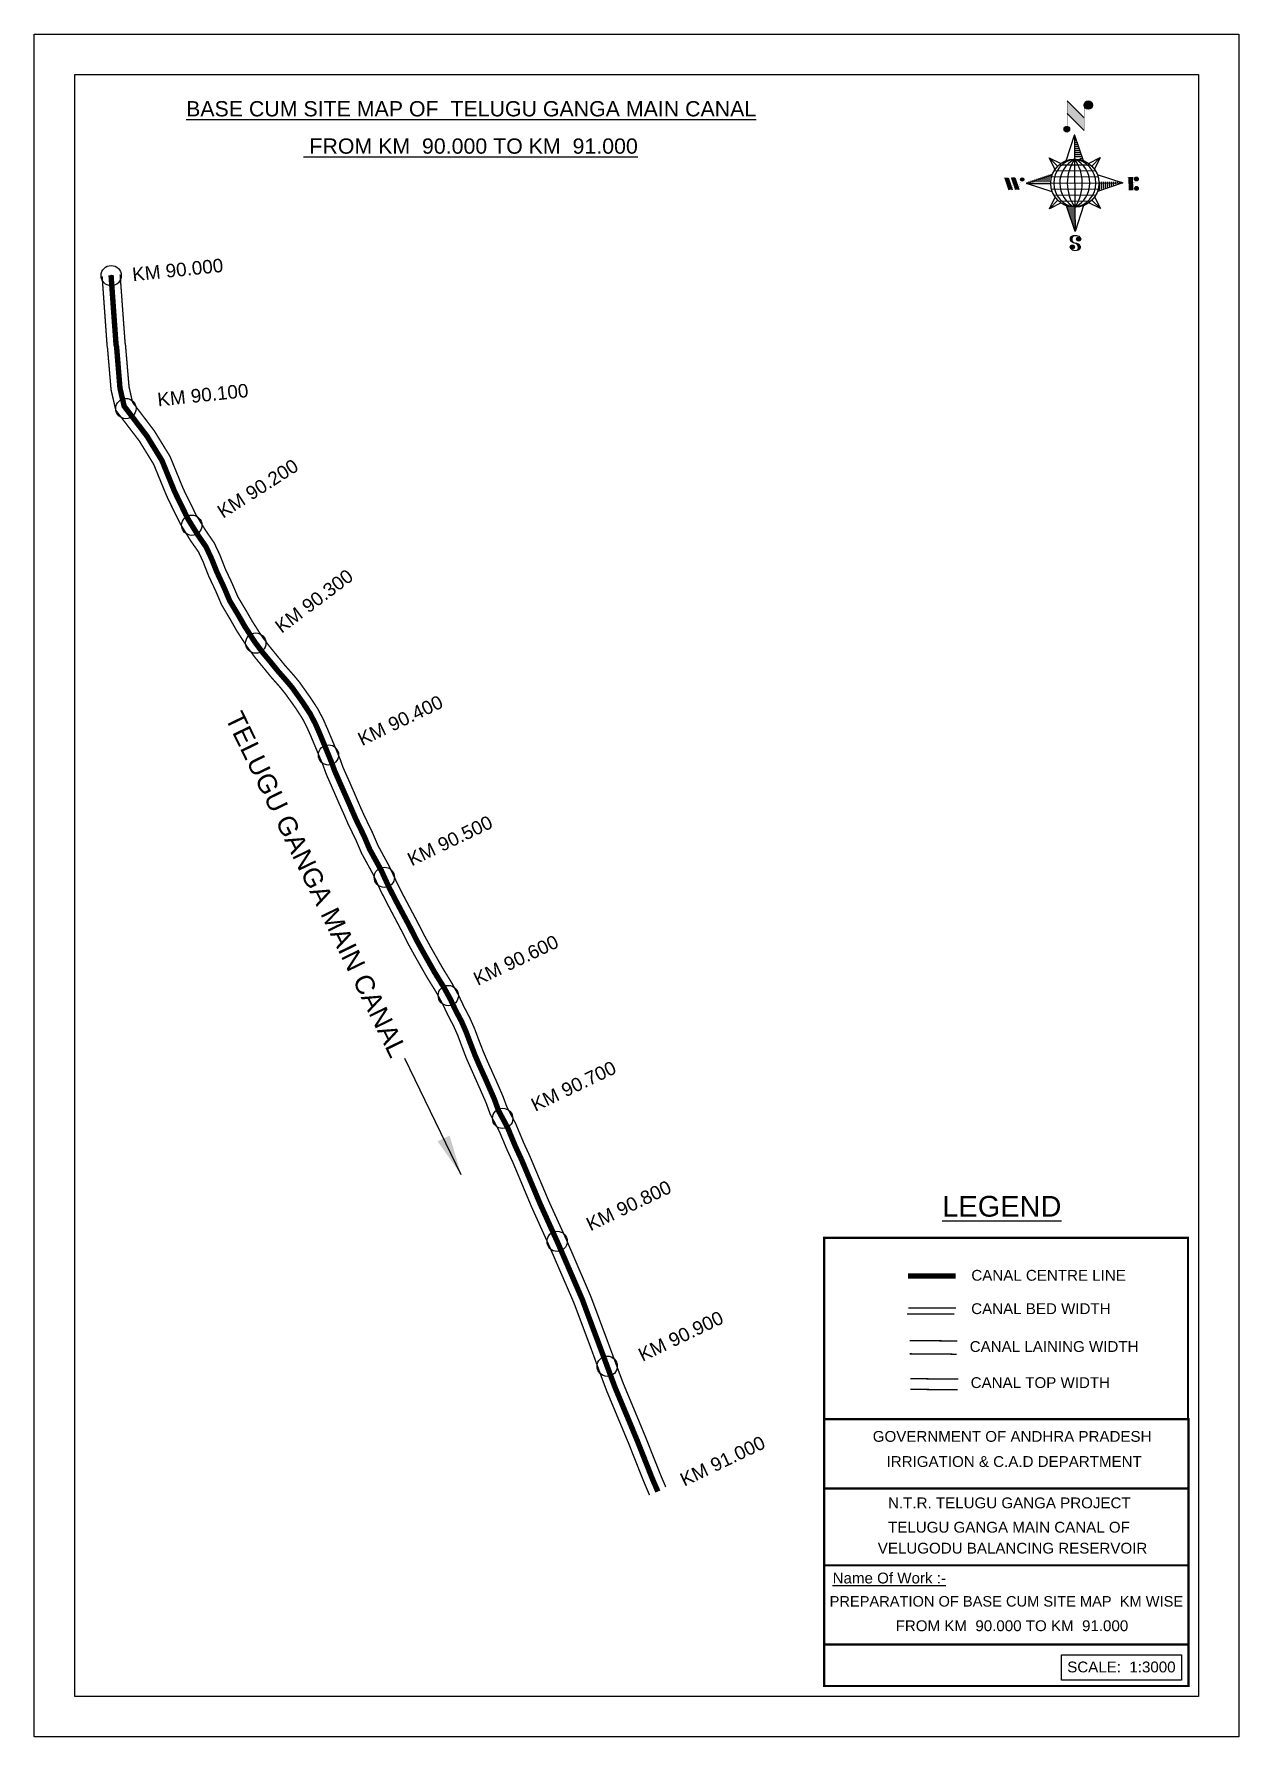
# Model space of a CAD drawing. Header units: inches. Extents: x 259567 to 260458, y 1656221 to 1657481.
import ezdxf

# ---------------------------------------------------------------- set-up
doc = ezdxf.new("R2010")
doc.units = ezdxf.units.IN
doc.header["$MEASUREMENT"] = 0
doc.header["$PDMODE"] = 32
doc.header["$PDSIZE"] = 15
for name, color, linetype in [('AQUADUCT', 1, 'Continuous'), ('bed with', 5, 'Continuous'), ('bord', 1, 'Continuous'), ('canal', 1, 'Continuous'), ('chainage', 7, 'Continuous'), ('FRAME 025', 7, 'Continuous'), ('lining', 4, 'Continuous'), ('TEXT', 7, 'Continuous'), ('top of bund', 1, 'Continuous'), ('V', 6, 'Continuous')]:
    doc.layers.add(name, color=color, linetype=linetype)
doc.styles.get("Standard").update_dxf_attribs({"font": 'arial.ttf'})
doc.dimstyles.get("Standard").update_dxf_attribs({"dimtxt": 0.18, "dimasz": 0.18, "dimexe": 0.18, "dimexo": 0.0625, "dimgap": 0.09, "dimtad": 0, "dimtih": 1, "dimtoh": 1, "dimdec": 4, "dimzin": 0, "dimdsep": 46, "dimtxsty": 'Standard', "dimcen": 0.09, "dimadec": 0, "dimazin": 0, "dimtfac": 1, "dimtdec": 4, "dimtofl": 0, "dimtmove": 0, "dimatfit": 3, "dimfxl": 1, "dimtolj": 1, "dimtzin": 0, "dimarcsym": 0})
pattern_1 = [(267.297113149, (-8720374.938, 50637915.138), (10.5367255337, -0.497431438), [])]
pattern_2 = [(357.297113149, (-8720374.938, 50637915.138), (0.497431438, 10.5367255337), [])]

# ---------------------------------------------------------------- blocks, each defined once
blk = doc.blocks.new('*X7')
at = {"color": 0, "linetype": 'Continuous'}
for p, q in [((6321.6, 240.5), (6322.3, 241.2)), ((6321.6, 240.3), (6322.3, 241)), ((6321.6, 240.1), (6322.3, 240.8)), ((6321.6, 239.9), (6322.4, 240.7)), ((6321.6, 239.8), (6322.4, 240.6)), ((6321.6, 239.6), (6322.5, 240.5)), ((6321.6, 239.4), (6322.5, 240.3)), ((6321.6, 239.2), (6322.6, 240.2)), ((6321.7, 239.1), (6322.6, 240.1)), ((6321.8, 240.8), (6322.4, 241.4)), ((6321.8, 239), (6322.7, 240)), ((6321.8, 239), (6322.8, 239.9)), ((6321.9, 238.9), (6322.9, 239.8)), ((6322, 238.8), (6323, 239.7)), ((6322.1, 241.3), (6322.4, 241.6)), ((6322.1, 238.7), (6323.1, 239.6)), ((6322.2, 238.6), (6323.1, 239.6)), ((6322.3, 238.5), (6323.2, 239.5)), ((6322.4, 238.5), (6323.3, 239.4)), ((6322.5, 238.4), (6323.4, 239.3)), ((6322.7, 238.4), (6323.6, 239.3)), ((6322.8, 238.3), (6323.7, 239.2)), ((6322.9, 238.3), (6323.8, 239.1)), ((6323.1, 238.2), (6323.9, 239.1)), ((6323.2, 238.2), (6324, 239)), ((6323.3, 238.2), (6324.2, 239)), ((6323.5, 238.1), (6324.3, 238.9)), ((6323.7, 238.1), (6324.4, 238.9)), ((6323.8, 238.1), (6324.6, 238.8)), ((6324.1, 238.2), (6324.7, 238.8)), ((6324.3, 238.3), (6324.9, 238.8)), ((6324.6, 238.3), (6325.1, 238.8)), ((6324.8, 238.4), (6325.2, 238.8)), ((6325.1, 238.5), (6325.4, 238.8)), ((6325.4, 238.6), (6325.6, 238.8))]:
    blk.add_line(p, q, dxfattribs=at)
blk = doc.blocks.new('*X6')
at = {"color": 0, "linetype": 'Continuous'}
for p, q in [((6324.4, 240.3), (6324.5, 240.4)), ((6324.6, 240.3), (6324.8, 240.5)), ((6324.7, 240.2), (6325, 240.5)), ((6324.8, 240.2), (6325.2, 240.6)), ((6325, 240.1), (6325.5, 240.6)), ((6325.1, 240.1), (6325.6, 240.6)), ((6325.2, 240), (6325.8, 240.6)), ((6325.3, 240), (6326, 240.6)), ((6325.4, 239.9), (6326.1, 240.6)), ((6325.5, 239.8), (6326.2, 240.5)), ((6325.6, 239.8), (6326.3, 240.5)), ((6325.7, 239.7), (6326.5, 240.4)), ((6325.9, 239.6), (6326.6, 240.3)), ((6326, 239.5), (6326.7, 240.3)), ((6326, 239.4), (6326.8, 240.2)), ((6326.1, 239.3), (6327, 240.2)), ((6326.2, 239.3), (6327.1, 240.1)), ((6326.3, 239.2), (6327.1, 240)), ((6326.4, 239.1), (6327.2, 239.9)), ((6326.5, 239), (6327.3, 239.8)), ((6326.5, 238.9), (6327.4, 239.7)), ((6326.6, 238.8), (6327.5, 239.6)), ((6326.7, 238.7), (6327.5, 239.5)), ((6326.8, 238.6), (6327.6, 239.4)), ((6326.8, 238.5), (6327.7, 239.3)), ((6326.8, 236.5), (6327.4, 237)), ((6326.9, 238.3), (6327.8, 239.2)), ((6326.9, 238.2), (6327.9, 239.1)), ((6326.9, 236.8), (6327.6, 237.4)), ((6327, 238.1), (6327.8, 239)), ((6327, 237.9), (6327.8, 238.8)), ((6327, 237.8), (6327.8, 238.6)), ((6327, 237.6), (6327.8, 238.4)), ((6327, 237.4), (6327.8, 238.2)), ((6327, 237.3), (6327.8, 238)), ((6327, 237.1), (6327.8, 237.9))]:
    blk.add_line(p, q, dxfattribs=at)
blk = doc.blocks.new('H')
at = {"layer": 'bord', "extrusion": (0.000427885, 0.004792, 0.999988)}
h = blk.add_hatch(dxfattribs=at)
h.set_pattern_fill('LINE', color=8, scale=84.387686, angle=-2.70289, style=0)
h.set_pattern_definition(pattern_2)
h.paths.add_polyline_path([(-492.5, 785.6, -0.090992), (-448, 775.2), (-486.5, 912)])
h = blk.add_hatch(dxfattribs=at)
h.set_pattern_fill('LINE', color=8, scale=84.387686, angle=-92.70289, style=0)
h.set_pattern_definition(pattern_1)
h.paths.add_polyline_path([(-624.9, 665.1, -0.090992), (-614.5, 709.6), (-751.3, 671.1)])
h = blk.add_hatch(dxfattribs=at)
h.set_pattern_fill('LINE', color=8, scale=84.387686, angle=-92.70289, style=0)
h.set_pattern_definition(pattern_1)
h.paths.add_polyline_path([(-245.6, 647.2), (-372, 653.2, -0.090992), (-382.4, 608.7)])
h = blk.add_hatch(dxfattribs=at)
h.set_pattern_fill('LINE', color=8, scale=84.387686, angle=-2.70289, style=0)
h.set_pattern_definition(pattern_2)
h.paths.add_polyline_path([(-504.4, 532.7, -0.090992), (-548.9, 543.1), (-510.4, 406.3)])
for p, q in [((-516.2, 1087.1, -1217.1), (-431.5, 994, -1216.7)), ((-519.4, 1020.4, -1216.8), (-434.7, 927.3, -1216.4)), ((-538.3, 773.7, -1215.6), (-487, 906.2, -1216.3)), ((-487, 906.2, -1216.3), (-493, 779.8, -1215.7)), ((-487, 906.2, -1216.3), (-448.5, 769.4, -1215.7)), ((-626.7, 793.8, -1215.7), (-566.8, 760.2, -1215.6)), ((-626.7, 793.8, -1215.7), (-584.1, 747, -1215.5)), ((-598.9, 731, -1215.4), (-626.7, 793.8, -1215.7)), ((-421.3, 753.3, -1215.6), (-358.5, 781.1, -1215.7)), ((-358.5, 781.1, -1215.7), (-405.3, 738.5, -1215.5)), ((-358.5, 781.1, -1215.7), (-392.1, 721.2, -1215.4)), ((-864.7, 700.9, -1215.1), (-846.9, 637.7, -1214.9)), ((-846.9, 700.1, -1215.1), (-829.1, 636.9, -1214.9)), ((-829.1, 699.2, -1215.2), (-811.3, 636, -1214.9)), ((-829.1, 699.2, -1215.2), (-811.3, 698.4, -1215.2)), ((-811.3, 698.4, -1215.2), (-793.5, 635.2, -1214.9)), ((-751.8, 665.3, -1215), (-615, 703.8, -1215.3)), ((-751.8, 665.3, -1215), (-625.4, 659.3, -1215)), ((-619.3, 614, -1214.8), (-751.8, 665.3, -1215)), ((-246.1, 641.4, -1215.1), (-382.9, 602.9, -1214.9)), ((-378.6, 692.6, -1215.3), (-246.1, 641.4, -1215.1)), ((-372.5, 647.4, -1215.1), (-246.1, 641.4, -1215.1)), ((-213.5, 669.3, -1215.3), (-216.7, 600.8, -1214.9)), ((-197.2, 599.9, -1214.9), (-193.9, 668.4, -1215.3)), ((-639.4, 525.6, -1214.4), (-605.8, 585.5, -1214.7)), ((-639.4, 525.6, -1214.4), (-592.6, 568.1, -1214.6)), ((-576.6, 553.3, -1214.6), (-639.4, 525.6, -1214.4)), ((-510.9, 400.5, -1213.9), (-549.4, 537.2, -1214.5)), ((-371.2, 512.9, -1214.5), (-431.1, 546.5, -1214.6)), ((-371.2, 512.9, -1214.5), (-413.8, 559.7, -1214.7)), ((-399, 575.7, -1214.7), (-371.2, 512.9, -1214.5)), ((-459.6, 533, -1214.5), (-510.9, 400.5, -1213.9)), ((-504.9, 526.9, -1214.5), (-510.9, 400.5, -1213.9))]:
    blk.add_line(p, q, dxfattribs=at)
at = {"layer": 'bord', "color": 8, "linetype": 'ByBlock', "extrusion": (0.000427885, 0.004792, 0.999988)}
for p, q in [((-386.5, 711.4, -1215.4), (-605.5, 721.7, -1215.4)), ((-410.8, 744.2, -1215.5), (-578.1, 752.1, -1215.5)), ((-493, 779.8, -1215.7), (-504.9, 526.9, -1214.5)), ((-372.5, 647.4, -1215.1), (-625.4, 659.3, -1215)), ((-378, 615.9, -1214.9), (-622.9, 627.5, -1214.9)), ((-375, 679.2, -1215.3), (-619.9, 690.7, -1215.2)), ((-392.4, 584.9, -1214.8), (-611.4, 595.3, -1214.7)), ((-419.8, 554.6, -1214.6), (-587.1, 562.5, -1214.6))]:
    blk.add_line(p, q, dxfattribs=at)
at = {"layer": 'bord', "extrusion": (0.000427885, 0.004792, 0.999988), "elevation": -1212.1}
for points, const_width in [([(-522, 959.6), (-515.7, 1092.9)], 1.61), ([(-434.2, 933.1), (-427.9, 1066.5)], 1.61), ([(-870.1, 707), (-846.4, 705.9)], 0.642), ([(-828.6, 642.7), (-855.2, 643.9)], 0.642), ([(-828.6, 642.7), (-821, 678)], 0.642), ([(-810.8, 641.8), (-784.1, 640.6)], 0.642), ([(-793, 641), (-781.6, 693.9)], 0.642), ([(-222.7, 675.6), (-173.8, 673.3)], 0.706), ([(-194.8, 644.8), (-185, 644.4)], 0.706), ([(-177.1, 604.8), (-226, 607.1)], 0.706)]:
    blk.add_lwpolyline(points, dxfattribs=dict(at, const_width=const_width))
for points, const_width in [([(-413.7, 1073.1, 1), (-397.6, 1057.7, 1)], 22.3), ([(-530.3, 949.5, 1), (-519.6, 939.3, 1)], 14.8), ([(-775.9, 696.6, 1), (-769.5, 690.4, 1)], 8.9), ([(-177.8, 666.9, 1), (-170.8, 660.1, 1)], 9.79), ([(-180.1, 618, 1), (-173.1, 611.2, 1)], 9.79), ([(-489.8, 361.7, 1), (-498.1, 369.1, 1)], 11.1), ([(-525.2, 321.6, 1), (-533.4, 328.9, 1)], 11.1)]:
    blk.add_lwpolyline(points, format="xyb", close=True, dxfattribs=dict(at, const_width=const_width))
for points in [[(-537, 317.4), (-530.7, 310.5), (-519.8, 306.8), (-504.9, 306.9), (-493.9, 310), (-486.3, 317.7), (-486.5, 325.8), (-490.6, 333.3), (-493.5, 336.2), (-502.8, 340.9), (-522.5, 347.3), (-530.4, 351.6), (-533.7, 354.6), (-537.4, 362.6), (-537, 373.4), (-530, 380.7), (-520, 384.1), (-503.5, 384.2), (-492.5, 379.9), (-487.1, 373.3)], [(-522.5, 347.6), (-526.2, 353.8), (-527.8, 360.6), (-527.9, 370.6), (-525.9, 375.5), (-521.3, 381.2), (-514.5, 384.4)], [(-504.9, 306.9), (-499, 312.4), (-497, 319.4), (-497.5, 326.5), (-501.2, 335.4), (-509.2, 343.2)]]:
    blk.add_lwpolyline(points, dxfattribs=at)
at = {"layer": 'bord', "extrusion": (0.000427885, 0.004792, 0.999988)}
for centre, radius in [((-405.6, 1065.4, -1212.1), 22.3), ((-525, 944.4, -1212.1), 14.8), ((-498.4, 659.1, -1212.1), 126.6), ((-772.7, 693.5, -1212.1), 8.9), ((-174.3, 663.5, -1212.1), 9.79), ((-176.6, 614.6, -1212.1), 9.79), ((-494, 365.4, -1212.1), 11.1), ((-529.3, 325.2, -1212.1), 11.1)]:
    blk.add_circle(centre, radius, dxfattribs=at)
at = {"layer": 'bord', "color": 8, "linetype": 'ByBlock', "extrusion": (0.000427885, 0.004792, 0.999988)}
for centre, radius, start, end in [((-481.5, 658.3, -1212.1), 127.7, 94.92536, 259.66906), ((-436.8, 656.2, -1212.1), 140.8, 113.28644, 241.30798), ((-315.9, 650.5, -1212.1), 222.3, 142.58916, 212.00526), ((-560.1, 662.1, -1212.1), 140.8, 293.28644, 61.30798), ((-681, 667.8, -1212.1), 222.3, 322.58916, 32.00526), ((-515.4, 659.9, -1212.1), 127.7, 274.92536, 79.66906)]:
    blk.add_arc(centre, radius, start, end, dxfattribs=at)
at = {"layer": 'bord', "extrusion": (0.000427885, 0.004792, 0.999988)}
for points in [[(-515.7, 1092.9, -1212.1), (-431, 999.8, -1212.1), (-518.9, 1026.2, -1212.1), (-434.2, 933.1, -1212.1)], [(-864.1, 706.7, -1212.1), (-846.4, 705.9, -1212.1), (-846.3, 643.5, -1212.1), (-828.6, 642.7, -1212.1)], [(-828.6, 705, -1212.1), (-810.8, 704.2, -1212.1), (-810.8, 641.8, -1212.1), (-793, 641, -1212.1)], [(-193.4, 674.2, -1212.1), (-196.6, 605.7, -1212.1), (-213, 675.1, -1212.1), (-216.2, 606.7, -1212.1)]]:
    blk.add_solid(points, dxfattribs=at)
at = {"layer": 'bord', "extrusion": (0.000427885, 0.004792, 0.999988), "xscale": 7.977342409717546, "yscale": 7.977342408231451, "zscale": 7.977342408476333, "rotation": 138.0840426661453}
for name, p in [('*X6', (38300.5, -31929.4, -1212.1)), ('*X7', (38314.4, -31950.9, -1212.1))]:
    blk.add_blockref(name, p, dxfattribs=at)

msp = doc.modelspace()

# ---------------------------------------------------------------- linework, layer by layer
at = {"linetype": 'ByBlock'}
for points in [[(259567.5, 1656221.2), (259567.5, 1657481.2), (260458.5, 1657481.2), (260458.5, 1656221.2)], [(260428.5, 1657451.2), (260428.5, 1656251.2), (259597.5, 1656251.2), (259597.5, 1657451.2)]]:
    msp.add_lwpolyline(points, close=True, dxfattribs=at)
at = {"color": 0}
for p in [(259624.5, 1657302.5), (259635.4, 1657204.1), (259684.1, 1657117.8), (259731.4, 1657030.6), (259785.2, 1656947.8), (259826.5, 1656857.3), (259873.8, 1656769.8), (259914, 1656678.9), (259954.3, 1656587.9), (259991.3, 1656495.5)]:
    msp.add_point(p, dxfattribs=at)
at = {"layer": 'bed with', "color": 1, "const_width": 1}
for points in [[(259631.1, 1657303.3), (259634.8, 1657252.4), (259635.1, 1657250.9), (259637.7, 1657220.2), (259640.3, 1657208.8), (259656.4, 1657187.6), (259667.9, 1657168.9), (259668.6, 1657167.3), (259677.5, 1657145.5), (259678.2, 1657144.1), (259678.6, 1657143.1), (259687.2, 1657125.6), (259687.3, 1657125.4), (259694.3, 1657114), (259700, 1657105.7), (259700.5, 1657105.1), (259704.8, 1657096), (259708.8, 1657085.7), (259714.1, 1657074.4), (259718.2, 1657064.8), (259724.3, 1657054.6), (259728.9, 1657046.6), (259736, 1657035.5), (259741.6, 1657028.1), (259747.9, 1657020.4), (259752.9, 1657014.2), (259759.3, 1657007), (259763.7, 1657001.7), (259771.7, 1656990.4), (259777.5, 1656981.6), (259781.5, 1656973.8), (259784.4, 1656967.2), (259788.3, 1656957.9), (259791.1, 1656951.2), (259793.8, 1656944.7), (259795.9, 1656938.7), (259801, 1656927.3), (259805.2, 1656917.6), (259808.3, 1656910.4), (259811.6, 1656903), (259817.7, 1656890.4), (259821.8, 1656880.8), (259830.1, 1656865.5), (259835.9, 1656853.1), (259840.6, 1656843.8), (259850.8, 1656824.6), (259856.5, 1656813.5), (259860.7, 1656805.8), (259869.4, 1656790.5), (259876.5, 1656778.9), (259881.5, 1656769.8), (259885.3, 1656761.7), (259889.7, 1656753.3), (259893.2, 1656745.4), (259896.2, 1656737.3), (259899.7, 1656728.3), (259902.6, 1656721.5), (259909.1, 1656707), (259914.2, 1656695.3), (259917.1, 1656687.4), (259923.6, 1656675.1), (259929.6, 1656660.7), (259934, 1656651.2), (259947.9, 1656618.2), (259961.2, 1656589), (259979.1, 1656547.4), (259983.3, 1656536.2), (259991.8, 1656513.4), (259999, 1656494), (260003.3, 1656482.5), (260013.2, 1656458.8), (260019.6, 1656443.3), (260031, 1656414.6), (260034.6, 1656406.2)], [(259617.8, 1657302), (259621.5, 1657250.3), (259621.8, 1657248.7), (259624.4, 1657218.1), (259627.9, 1657202.9), (259645.4, 1657180), (259655.9, 1657162.9), (259656.2, 1657162.2), (259665.3, 1657140), (259665.9, 1657138.7), (259666.3, 1657137.7), (259675, 1657120.1), (259675.3, 1657119.4), (259683, 1657106.7), (259689.1, 1657098), (259692.5, 1657090.7), (259696.5, 1657080.4), (259701.9, 1657068.9), (259706.2, 1657058.8), (259712.7, 1657047.9), (259717.4, 1657039.6), (259725, 1657027.9), (259731, 1657019.8), (259737.5, 1657011.9), (259742.7, 1657005.5), (259749.1, 1656998.3), (259753, 1656993.5), (259760.7, 1656982.8), (259765.9, 1656974.8), (259769.4, 1656968), (259772.1, 1656961.9), (259775.9, 1656952.8), (259778.7, 1656946.1), (259781.3, 1656939.9), (259783.5, 1656933.7), (259788.7, 1656921.9), (259792.9, 1656912.2), (259796.1, 1656905.1), (259799.4, 1656897.4), (259805.5, 1656884.8), (259809.7, 1656875), (259818.2, 1656859.5), (259823.8, 1656847.3), (259828.7, 1656837.7), (259838.9, 1656818.4), (259844.6, 1656807.2), (259849, 1656799.2), (259857.8, 1656783.7), (259864.9, 1656772.2), (259869.5, 1656763.8), (259873.3, 1656755.7), (259877.6, 1656747.5), (259880.8, 1656740.3), (259883.7, 1656732.5), (259887.2, 1656723.3), (259890.4, 1656716.1), (259896.9, 1656701.5), (259901.8, 1656690.3), (259904.8, 1656682), (259911.5, 1656669.4), (259917.4, 1656655.3), (259921.8, 1656645.8), (259935.6, 1656612.9), (259948.9, 1656583.5), (259966.7, 1656542.4), (259970.8, 1656531.5), (259979.3, 1656508.8), (259986.4, 1656489.4), (259990.8, 1656477.6), (260000.8, 1656453.6), (260007.2, 1656438.3), (260018.6, 1656409.5), (260022.6, 1656400.2)]]:
    msp.add_lwpolyline(points, dxfattribs=at)
at = {"layer": 'bed with', "const_width": 1}
for points in [[(260248.1, 1656534.1), (260246, 1656534.2), (260213.2, 1656534.1), (260213, 1656534.1)], [(260249.2, 1656538.5), (260246, 1656538.6), (260213.9, 1656538.6)]]:
    msp.add_lwpolyline(points, dxfattribs=at)
at = {"layer": 'canal', "color": 6, "const_width": 4}
for points in [[(260249, 1656562.2), (260246.4, 1656562.2), (260213.8, 1656562.2)], [(260213.8, 1656562.2), (260249, 1656562.2)]]:
    msp.add_lwpolyline(points, dxfattribs=at)
at = {"layer": 'FRAME 025', "lineweight": -3, "const_width": 1.64}
for points in [[(260151.7, 1656590.6), (260420.8, 1656590.6), (260420.8, 1656456.4), (260151.7, 1656456.4)], [(260151.7, 1656456.4), (260421.2, 1656456.4), (260421.2, 1656258.9), (260151.7, 1656258.9)]]:
    msp.add_lwpolyline(points, close=True, dxfattribs=at)
for points in [[(260151.7, 1656405.1), (260421.2, 1656405.1)], [(260151.7, 1656348.2), (260421.2, 1656348.2)], [(260151.7, 1656289.6), (260421.2, 1656289.6)]]:
    msp.add_lwpolyline(points, dxfattribs=at)
at = {"layer": 'lining', "const_width": 1}
for points in [[(260214.9, 1656514.5), (260239.6, 1656514.3), (260250.3, 1656514.2)], [(260214.9, 1656504.7), (260241.7, 1656504.5), (260249.8, 1656504.4)]]:
    msp.add_lwpolyline(points, dxfattribs=at)
at = {"layer": 'top of bund', "const_width": 1}
for points in [[(260215.4, 1656486.3), (260240, 1656486.1), (260250.9, 1656486)], [(260250.4, 1656478.1), (260242.5, 1656478.2), (260215.6, 1656478.4)]]:
    msp.add_lwpolyline(points, dxfattribs=at)
at = {"layer": 'V', "color": 1, "const_width": 4}
msp.add_lwpolyline([(259624.4, 1657302.8), (259628.1, 1657251.3), (259628.5, 1657249.8), (259631, 1657219.2), (259634.1, 1657205.9), (259650.9, 1657183.8), (259661.9, 1657165.9), (259662.4, 1657164.8), (259671.4, 1657142.7), (259672.1, 1657141.4), (259672.5, 1657140.4), (259681.1, 1657122.8), (259681.3, 1657122.4), (259688.7, 1657110.4), (259694.7, 1657101.7), (259694.8, 1657101.4), (259698.6, 1657093.3), (259702.7, 1657083.1), (259708, 1657071.7), (259712.2, 1657061.8), (259718.5, 1657051.3), (259723.2, 1657043.1), (259730.5, 1657031.7), (259736.3, 1657023.9), (259742.7, 1657016.2), (259747.8, 1657009.9), (259754.2, 1657002.6), (259758.4, 1656997.6), (259766.2, 1656986.6), (259771.7, 1656978.2), (259775.5, 1656970.9), (259778.3, 1656964.6), (259782.1, 1656955.4), (259784.9, 1656948.6), (259787.5, 1656942.3), (259789.7, 1656936.2), (259794.8, 1656924.6), (259799.1, 1656914.9), (259802.2, 1656907.8), (259805.5, 1656900.2), (259811.6, 1656887.6), (259815.7, 1656877.9), (259824.2, 1656862.5), (259829.8, 1656850.2), (259834.6, 1656840.8), (259844.9, 1656821.5), (259850.6, 1656810.3), (259854.9, 1656802.5), (259863.6, 1656787.1), (259870.7, 1656775.6), (259875.5, 1656766.8), (259879.3, 1656758.7), (259883.7, 1656750.4), (259887, 1656742.8), (259890, 1656734.9), (259893.5, 1656725.8), (259896.5, 1656718.8), (259903, 1656704.3), (259908, 1656692.8), (259910.9, 1656684.7), (259917.6, 1656672.2), (259923.5, 1656658), (259927.9, 1656648.5), (259941.8, 1656615.5), (259955, 1656586.3), (259972.9, 1656544.9), (259977, 1656533.8), (259985.5, 1656511.1), (259992.7, 1656491.7), (259997, 1656480.1), (260007, 1656456.2), (260013.4, 1656440.8), (260024.8, 1656412), (260028.8, 1656402.8)], dxfattribs=at)
at = {"layer": 'V', "color": 0}
msp.add_lwpolyline([(260327.2, 1656282), (260415.9, 1656282), (260415.9, 1656263.2), (260327.2, 1656263.2)], close=True, dxfattribs=at)

# ---------------------------------------------------------------- block references
at = {"layer": 'AQUADUCT', "color": 1, "xscale": 0.1408039184319789, "yscale": 0.1408039187081158, "zscale": 0.1408039184379445, "rotation": 3.078330572322649}
msp.add_blockref('H', (260412.2, 1657282.8, 170.9), dxfattribs=at)

# ---------------------------------------------------------------- texts
at = {"layer": 'chainage', "color": 0}
for s, rotation, p in [('KM 90.000', 5.9633, (259640.6, 1657298.3)), ('KM 90.100', 5.9633, (259659.2, 1657205.7)), ('KM 90.200', 32.7401, (259707.2, 1657122.5)), ('KM 90.300', 36.9518, (259750.5, 1657037.4)), ('KM 90.400', 25.5857, (259810, 1656954.3)), ('KM 90.500', 25.5857, (259846.7, 1656865.3)), ('KM 90.600', 25.5857, (259895.5, 1656776.9)), ('KM 90.700', 25.5857, (259938.1, 1656683.7)), ('KM 90.800', 25.5857, (259978.9, 1656595.3)), ('KM 90.900', 25.5857, (260017.4, 1656498.7)), ('KM 91.000', 25.5857, (260048.3, 1656406.3))]:
    msp.add_text(s, height=10, rotation=rotation, dxfattribs=at).set_placement(p)
at = {"layer": 'chainage', "color": 1}
msp.add_text('TELUGU GANGA MAIN CANAL', height=14.042, rotation=295.8962, dxfattribs=at).set_placement((259708.5, 1656975.5))
at = {"layer": 'chainage', "color": 0}
for s, height, p in [('%%ULEGEND', 15.34, (260239.1, 1656606.2)), ('CANAL CENTRE LINE', 8, (260260.6, 1656558.8)), ('CANAL BED WIDTH', 8, (260260.5, 1656534.1)), ('CANAL LAINING WIDTH', 8, (260259.4, 1656506.1)), ('CANAL TOP WIDTH', 8, (260260.1, 1656479.4)), ('GOVERNMENT OF ANDHRA PRADESH ', 8, (260187.7, 1656439.6)), ('IRRIGATION & C.A.D DEPARTMENT', 8, (260197.9, 1656421)), ('N.T.R. TELUGU GANGA PROJECT', 8, (260199, 1656390.4)), ('TELUGU GANGA MAIN CANAL OF', 8, (260199, 1656372.4)), (' VELUGODU BALANCING RESERVOIR', 8, (260188.3, 1656356.9)), ('%%UName Of Work :-', 8, (260158, 1656334.8)), ('PREPARATION OF BASE CUM SITE MAP  KM WISE', 7.743, (260155.8, 1656317.7)), (' FROM KM  90.000 TO KM  91.000', 8, (260201.5, 1656299.5)), ('SCALE:  1:3000', 8, (260331.5, 1656269))]:
    msp.add_text(s, height=height, dxfattribs=at).set_placement(p)
at = {"layer": 'TEXT', "color": 0}
for s, p in [('%%UBASE CUM SITE MAP OF  TELUGU GANGA MAIN CANAL', (259679.9, 1657420.3)), ('%%U FROM KM  90.000 TO KM  91.000', (259766.7, 1657392.7))]:
    msp.add_text(s, height=11.294, dxfattribs=at).set_placement(p)

# ---------------------------------------------------------------- leaders
at = {"layer": 'chainage', "color": 1}
msp.add_leader([(259883.4, 1656637.1), (259841.6, 1656723.3)], dimstyle='Standard', override={"dimasz": 30, "dimgap": 0.09, "dimtad": 0}, dxfattribs=at)

doc.saveas('drawing.dxf')
